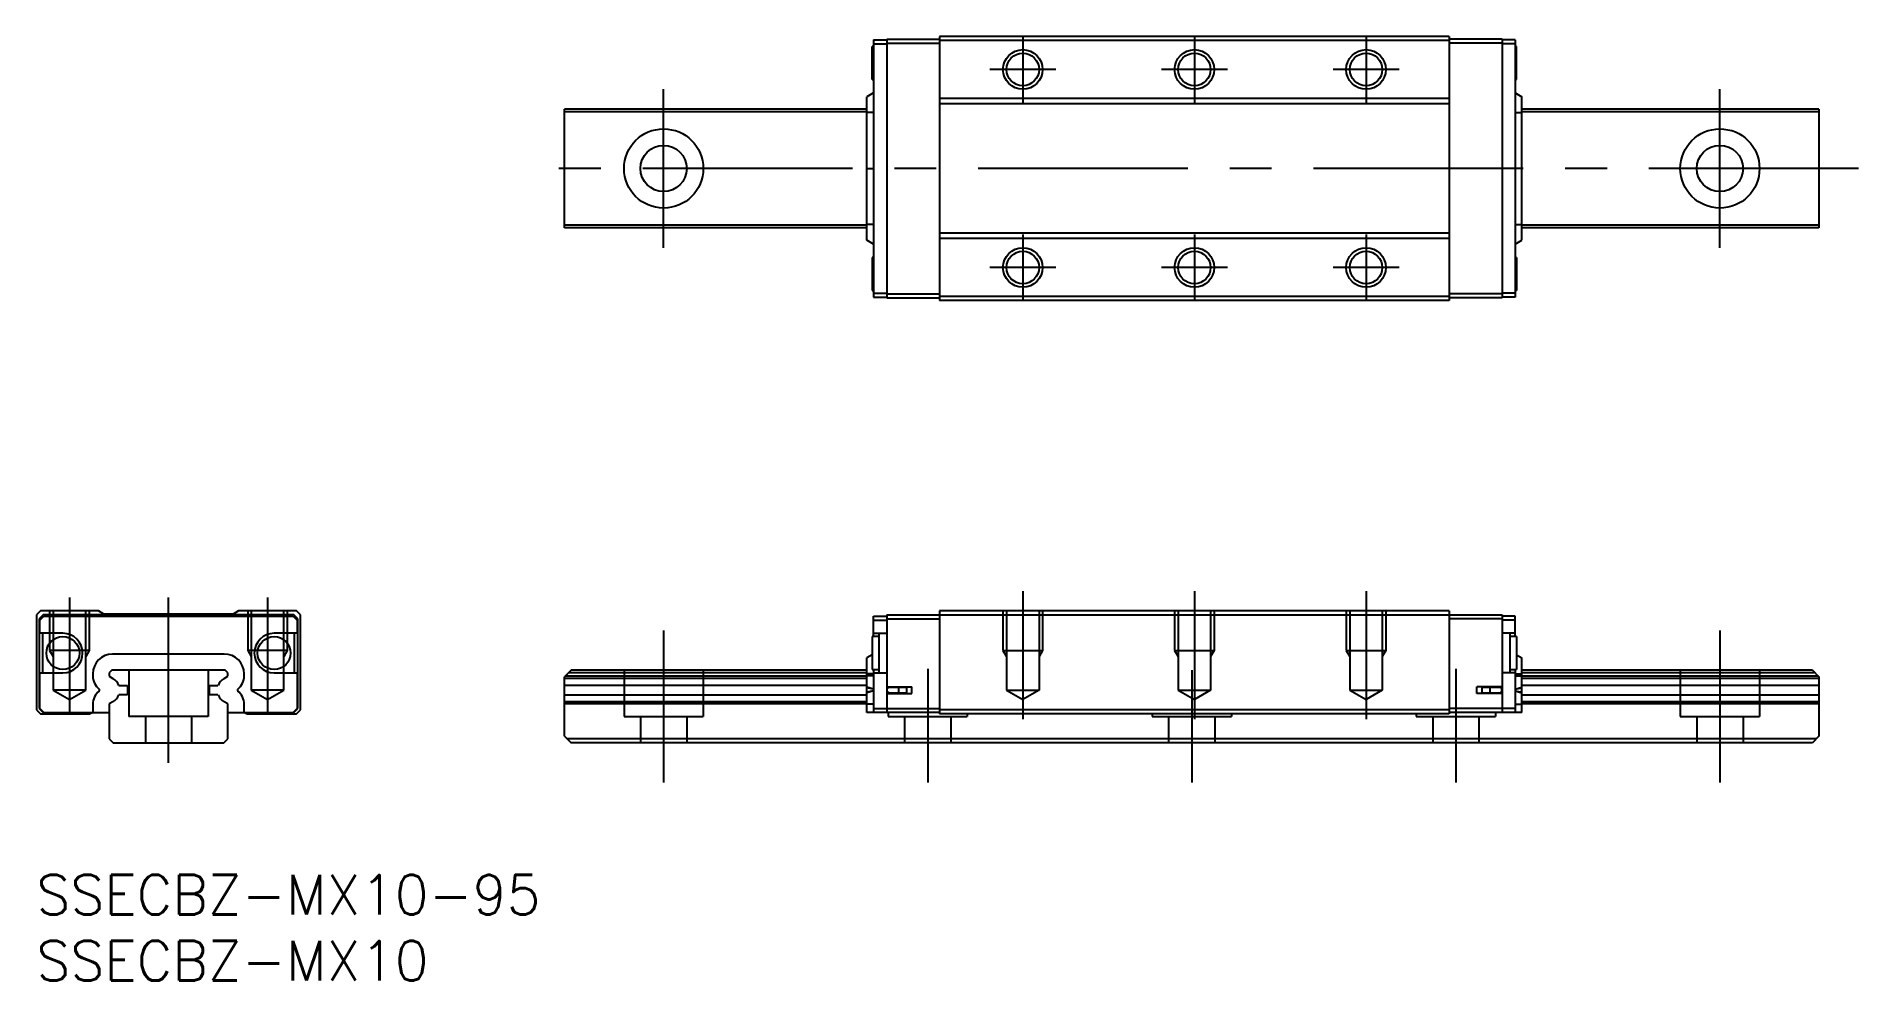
# Model space of a CAD drawing. Extents: x 0 to 138, y -8 to 64.
import ezdxf

# ---------------------------------------------------------------- set-up
doc = ezdxf.new("R2010")
doc.units = 0
doc.header["$LTSCALE"] = 0.5
doc.linetypes.add('CENTER', pattern=[50.8, 31.75, -6.35, 6.35, -6.35])
doc.linetypes.add('DASHED', pattern=[19.05, 12.7, -6.35])
for name, color, linetype in [('MSM_CENTER', 1, 'CENTER'), ('MSM_CONTINUOUS', 7, 'CONTINUOUS'), ('MSM_DASHED', 4, 'DASHED'), ('MSM_NARROW', 5, 'CONTINUOUS'), ('MSM_PART_NUMBER', 7, 'CONTINUOUS')]:
    doc.layers.add(name, color=color, linetype=linetype)
doc.styles.get("Standard").update_dxf_attribs({"font": 'txt.shx', "height": 3, "bigfont": 'bigfont.shx'})

# ---------------------------------------------------------------- blocks, each defined once
blk = doc.blocks.new('*U2')
at = {"layer": 'MSM_PART_NUMBER'}
blk.add_text('SSECBZ-MX10-95', height=3, dxfattribs=at).set_placement((0, -3))
blk = doc.blocks.new('*U3')
at = {"layer": 'MSM_PART_NUMBER'}
blk.add_text('SSECBZ-MX10', height=3, dxfattribs=at).set_placement((0, -8))

msp = doc.modelspace()

# ---------------------------------------------------------------- linework, layer by layer
at = {"layer": 'MSM_CENTER'}
for p, q in [((74.7, 63.5), (74.7, 58.5)), ((87.7, 63.5), (87.7, 58.5)), ((100.7, 63.5), (100.7, 58.5)), ((77.2, 61), (72.2, 61)), ((90.2, 61), (85.2, 61)), ((103.2, 61), (98.2, 61)), ((47.5, 47.5), (47.5, 59.5)), ((127.5, 47.5), (127.5, 59.5)), ((138, 53.5), (37, 53.5)), ((74.7, 48.5), (74.7, 43.5)), ((87.7, 48.5), (87.7, 43.5)), ((100.7, 48.5), (100.7, 43.5)), ((77.2, 46), (72.2, 46)), ((90.2, 46), (85.2, 46)), ((103.2, 46), (98.2, 46)), ((2.5, 21), (2.5, 12.29)), ((10, 8.5), (10, 21)), ((17.5, 21), (17.5, 12.29)), ((74.7, 21.5), (74.7, 11.79)), ((87.7, 21.5), (87.7, 11.79)), ((100.7, 21.5), (100.7, 11.79)), ((47.5, 18.5), (47.5, 7)), ((127.5, 18.5), (127.5, 7)), ((67.5, 15.6), (67.5, 7)), ((87.5, 15.5), (87.5, 7)), ((107.5, 15.6), (107.5, 7))]:
    msp.add_line(p, q, dxfattribs=at)
at = {"layer": 'MSM_CONTINUOUS'}
for p, q in [((68.4, 63.5), (68.4, 43.5)), ((107, 63.5), (68.4, 63.5)), ((107, 63.5), (107, 43.5)), ((63.3, 60.25), (63.3, 62.75)), ((63.4, 62.75), (63.3, 62.75)), ((63.4, 63.25), (63.4, 43.75)), ((63.4, 63.25), (64.4, 63.25)), ((63.4, 62.95), (64.4, 62.95)), ((64.4, 63.3), (68.4, 63.3)), ((64.4, 63.3), (64.4, 43.7)), ((64.4, 63), (68.4, 63)), ((107, 63.2), (68.4, 63.2)), ((111, 63.3), (107, 63.3)), ((111, 63), (107, 63)), ((111, 63.3), (111, 43.7)), ((112, 63.25), (111, 63.25)), ((112, 62.95), (111, 62.95)), ((112, 63.25), (112, 43.75)), ((112.1, 62.75), (112, 62.75)), ((112.1, 60.25), (112.1, 62.75)), ((63.3, 60.25), (63.4, 60.25)), ((112, 60.25), (112.1, 60.25)), ((40, 49), (40, 58)), ((62.9, 58), (40, 58)), ((63.4, 59.23), (62.9, 58.93)), ((62.9, 48.07), (62.9, 58.93)), ((107, 58.8), (68.4, 58.8)), ((107, 58.4), (68.4, 58.4)), ((112, 59.23), (112.5, 58.93)), ((112.5, 48.07), (112.5, 58.93)), ((135, 58), (112.5, 58)), ((135, 58), (135, 49)), ((62.9, 57.8), (40, 57.8)), ((63.4, 57.73), (62.9, 57.73)), ((112, 57.73), (112.5, 57.73)), ((135, 57.8), (112.5, 57.8)), ((62.9, 53.5), (63.4, 53.5)), ((112.5, 53.5), (112, 53.5)), ((62.9, 49.2), (40, 49.2)), ((62.9, 49), (40, 49)), ((63.4, 49.27), (62.9, 49.27)), ((107, 48.6), (68.4, 48.6)), ((112, 49.27), (112.5, 49.27)), ((135, 49.2), (112.5, 49.2)), ((135, 49), (112.5, 49)), ((63.4, 47.77), (62.9, 48.07)), ((107, 48.2), (68.4, 48.2)), ((112, 47.77), (112.5, 48.07)), ((63.4, 46.75), (63.3, 46.75)), ((63.3, 46.75), (63.3, 44.25)), ((112.1, 46.75), (112, 46.75)), ((112.1, 46.75), (112.1, 44.25)), ((63.3, 44.25), (63.4, 44.25)), ((112, 44.25), (112.1, 44.25)), ((63.4, 44.05), (64.4, 44.05)), ((63.4, 43.75), (64.4, 43.75)), ((64.4, 44), (68.4, 44)), ((64.4, 43.7), (68.4, 43.7)), ((107, 43.8), (68.4, 43.8)), ((107, 43.5), (68.4, 43.5)), ((111, 44), (107, 44)), ((111, 43.7), (107, 43.7)), ((112, 44.05), (111, 44.05)), ((112, 43.75), (111, 43.75)), ((0.3, 20), (0, 19.7)), ((0, 19.7), (0, 12.5)), ((0.5, 19.7), (0.2, 19.4)), ((0.2, 19.4), (0.2, 12.6)), ((0.25, 19.3), (0.55, 19.6)), ((4.7, 20), (0.3, 20)), ((19.5, 19.7), (0.5, 19.7)), ((0.55, 19.6), (19.45, 19.6)), ((5.1, 19.75), (4.7, 20)), ((14.9, 19.75), (5.1, 19.75)), ((15.3, 20), (14.9, 19.75)), ((19.7, 20), (15.3, 20)), ((19.45, 19.6), (19.75, 19.3)), ((19.8, 19.4), (19.5, 19.7)), ((20, 19.7), (19.7, 20)), ((19.8, 12.6), (19.8, 19.4)), ((20, 12.5), (20, 19.7)), ((63.4, 19.6), (64.4, 19.6)), ((63.4, 18.05), (63.4, 19.6)), ((64.4, 19.7), (111, 19.7)), ((64.4, 19.7), (64.4, 12.3)), ((64.4, 19.4), (68.4, 19.4)), ((107, 20), (68.4, 20)), ((68.4, 20), (68.4, 12.2)), ((107, 20), (107, 12.2)), ((111, 19.4), (107, 19.4)), ((111, 19.7), (111, 12.3)), ((112, 19.6), (111, 19.6)), ((112, 18.05), (112, 19.6)), ((0.25, 18.3), (0.25, 19.3)), ((2, 18.3), (0.25, 18.3)), ((0.45, 18.3), (0.45, 15.3)), ((19.75, 18.3), (18, 18.3)), ((19.55, 15.3), (19.55, 18.3)), ((19.75, 19.3), (19.75, 18.3)), ((63.3, 18.05), (63.3, 15.55)), ((63.8, 18.05), (63.3, 18.05)), ((63.4, 19.3), (64.4, 19.3)), ((63.4, 18.3), (64.4, 18.3)), ((63.8, 18.3), (63.8, 15.3)), ((112, 19.3), (111, 19.3)), ((112, 18.3), (111, 18.3)), ((111.6, 18.3), (111.6, 15.3)), ((112.1, 18.05), (111.6, 18.05)), ((112.1, 18.05), (112.1, 15.55)), ((14.23, 16.73), (5.77, 16.73)), ((63.3, 16.67), (62.9, 16.43)), ((112.1, 16.67), (112.5, 16.43)), ((0.25, 15.3), (2, 15.3)), ((0.25, 12.6), (0.25, 15.3)), ((4.27, 15.23), (4.27, 15.08)), ((5.7, 15.5), (5.5, 15.3)), ((5.5, 15.3), (5.5, 15.04)), ((14.3, 15.5), (5.7, 15.5)), ((14.5, 15.3), (14.3, 15.5)), ((14.5, 15.04), (14.5, 15.3)), ((15.73, 15.08), (15.73, 15.23)), ((18, 15.3), (19.75, 15.3)), ((19.75, 15.3), (19.75, 12.6)), ((40.5, 15.5), (40, 15)), ((62.9, 15.3), (40.3, 15.3)), ((62.9, 15.5), (40.5, 15.5)), ((62.9, 12.3), (62.9, 16.43)), ((63.4, 15.23), (62.9, 15.23)), ((63.3, 15.55), (63.8, 15.55)), ((63.4, 15.55), (63.4, 12.3)), ((63.4, 15.3), (64.4, 15.3)), ((112, 15.3), (111, 15.3)), ((111.6, 15.55), (112.1, 15.55)), ((112, 15.55), (112, 12.3)), ((112, 15.23), (112.5, 15.23)), ((112.5, 12.3), (112.5, 16.43)), ((134.5, 15.5), (112.5, 15.5)), ((134.7, 15.3), (112.5, 15.3)), ((134.5, 15.5), (135, 15)), ((5.5, 15.04), (5.78, 14.88)), ((6.25, 14.35), (6.9, 14.35)), ((6.9, 14.35), (6.9, 13.65)), ((13.1, 13.65), (13.1, 14.35)), ((13.1, 14.35), (13.75, 14.35)), ((14.22, 14.88), (14.5, 15.04)), ((40, 10.5), (40, 15)), ((62.9, 14.88), (40, 14.88)), ((62.9, 14.35), (40, 14.35)), ((62.9, 15.04), (40.04, 15.04)), ((63.4, 15.08), (62.9, 15.08)), ((63.4, 14.07), (62.9, 14.22)), ((63.4, 14.07), (62.9, 14.17)), ((63.4, 13.93), (62.9, 13.78)), ((63.4, 13.93), (62.9, 13.83)), ((64.4, 14.25), (66.3, 14.25)), ((65.9, 14.2), (64.6, 14.2)), ((64.9, 14.2), (64.9, 14.25)), ((65.23, 14.2), (65.23, 14.25)), ((65.3, 14.2), (65.3, 13.8)), ((65.9, 14.2), (65.9, 13.8)), ((66.3, 13.75), (66.3, 14.25)), ((111, 14.25), (109.1, 14.25)), ((109.1, 13.75), (109.1, 14.25)), ((110.8, 14.2), (109.5, 14.2)), ((109.5, 13.8), (109.5, 14.2)), ((110.1, 13.8), (110.1, 14.2)), ((110.17, 14.2), (110.17, 14.25)), ((110.5, 14.2), (110.5, 14.25)), ((112, 15.08), (112.5, 15.08)), ((112, 14.07), (112.5, 14.22)), ((112, 14.07), (112.5, 14.17)), ((112, 13.93), (112.5, 13.78)), ((112, 13.93), (112.5, 13.83)), ((134.96, 15.04), (112.5, 15.04)), ((135, 14.88), (112.5, 14.88)), ((135, 14.35), (112.5, 14.35)), ((135, 15), (135, 10.5)), ((0, 12.5), (0.3, 12.2)), ((0.2, 12.6), (0.5, 12.3)), ((0.55, 12.3), (0.25, 12.6)), ((4.27, 12.92), (4.27, 12.3)), ((5.78, 13.12), (5.5, 12.96)), ((5.5, 12.96), (5.5, 10.3)), ((6.9, 13.65), (6.25, 13.65)), ((13.75, 13.65), (13.1, 13.65)), ((14.5, 12.96), (14.22, 13.12)), ((14.5, 10.3), (14.5, 12.96)), ((15.73, 12.3), (15.73, 12.92)), ((19.75, 12.6), (19.45, 12.3)), ((19.5, 12.3), (19.8, 12.6)), ((19.7, 12.2), (20, 12.5)), ((40, 13.65), (62.9, 13.65)), ((62.9, 13.12), (40, 13.12)), ((62.9, 12.96), (40, 12.96)), ((63.4, 12.92), (62.9, 12.92)), ((63.4, 12.6), (68.4, 12.6)), ((64.4, 13.75), (66.3, 13.75)), ((64.6, 13.8), (65.9, 13.8)), ((64.9, 13.75), (64.9, 13.8)), ((65.23, 13.75), (65.23, 13.8)), ((107, 12.5), (68.4, 12.5)), ((112, 12.6), (107, 12.6)), ((111, 13.75), (109.1, 13.75)), ((109.5, 13.8), (110.8, 13.8)), ((110.17, 13.75), (110.17, 13.8)), ((110.5, 13.75), (110.5, 13.8)), ((112, 12.92), (112.5, 12.92)), ((112.5, 13.65), (135, 13.65)), ((135, 13.12), (112.5, 13.12)), ((135, 12.96), (112.5, 12.96)), ((0.3, 12.2), (4.03, 12.2)), ((0.5, 12.3), (5.5, 12.3)), ((4.03, 12.2), (4.24, 12.3)), ((14.5, 12.3), (19.5, 12.3)), ((15.76, 12.3), (15.97, 12.2)), ((15.97, 12.2), (19.7, 12.2)), ((68.4, 12.3), (62.9, 12.3)), ((107, 12.2), (68.4, 12.2)), ((112.5, 12.3), (107, 12.3)), ((5.5, 10.3), (5.8, 10)), ((5.8, 10), (14.2, 10)), ((14.2, 10), (14.5, 10.3)), ((40, 10.5), (40.5, 10)), ((134.8, 10.3), (40.2, 10.3)), ((134.5, 10), (40.5, 10)), ((135, 10.5), (134.5, 10))]:
    msp.add_line(p, q, dxfattribs=at)
for centre, radius in [((74.7, 61), 1.23), ((87.7, 61), 1.23), ((100.7, 61), 1.23), ((47.5, 53.5), 3), ((47.5, 53.5), 1.75), ((127.5, 53.5), 3), ((127.5, 53.5), 1.75), ((74.7, 46), 1.23), ((87.7, 46), 1.23), ((100.7, 46), 1.23), ((2, 16.8), 1.25), ((18, 16.8), 1.25)]:
    msp.add_circle(centre, radius, dxfattribs=at)
for centre, radius, start, end in [((2, 16.8), 1.5, 270, 90), ((18, 16.8), 1.5, 90, 270), ((5.77, 15.23), 1.5, 90, 180), ((14.23, 15.23), 1.5, 0, 90), ((5.57, 15.08), 1.3, 180, 230.7306), ((5.57, 12.92), 1.3, 129.2694, 180), ((4.68, 14), 0.1, 309.2694, 50.7306), ((5.23, 13.93), 1.1, 22.4464, 60.0031), ((14.77, 13.93), 1.1, 119.9969, 157.5536), ((15.32, 14), 0.1, 129.2694, 230.7306), ((14.43, 15.08), 1.3, 309.2694, 0), ((14.43, 12.92), 1.3, 0, 50.7306), ((64.6, 14), 0.2, 90, 270), ((110.8, 14), 0.2, 270, 90), ((5.23, 14.07), 1.1, 299.9969, 337.5536), ((14.77, 14.07), 1.1, 202.4464, 240.0031)]:
    msp.add_arc(centre, radius, start, end, dxfattribs=at)
at = {"layer": 'MSM_DASHED'}
for p, q in [((1, 20), (1, 17)), ((1.27, 20), (1.27, 14)), ((3.73, 14), (3.73, 20)), ((4, 20), (4, 17)), ((16, 20), (16, 17)), ((16.27, 20), (16.27, 14)), ((18.73, 14), (18.73, 20)), ((19, 20), (19, 17)), ((73.2, 20), (73.2, 17)), ((73.47, 20), (73.47, 14)), ((75.93, 20), (75.93, 14)), ((76.2, 20), (76.2, 17)), ((86.2, 20), (86.2, 17)), ((86.47, 20), (86.47, 14)), ((88.93, 20), (88.93, 14)), ((89.2, 20), (89.2, 17)), ((99.2, 20), (99.2, 17)), ((99.47, 20), (99.47, 14)), ((101.93, 20), (101.93, 14)), ((102.2, 20), (102.2, 17)), ((1, 17), (1.27, 16.53)), ((4, 17), (1, 17)), ((4, 17), (3.73, 16.53)), ((16, 17), (16.27, 16.53)), ((19, 17), (16, 17)), ((19, 17), (18.73, 16.53)), ((73.2, 17), (73.47, 16.53)), ((73.2, 17), (76.2, 17)), ((76.2, 17), (75.93, 16.53)), ((86.2, 17), (86.47, 16.53)), ((86.2, 17), (89.2, 17)), ((89.2, 17), (88.93, 16.53)), ((99.2, 17), (99.47, 16.53)), ((99.2, 17), (102.2, 17)), ((102.2, 17), (101.93, 16.53)), ((7, 15.5), (7, 12)), ((13, 15.5), (13, 12)), ((44.5, 15.5), (44.5, 12)), ((50.5, 15.5), (50.5, 12)), ((124.5, 15.5), (124.5, 12)), ((130.5, 15.5), (130.5, 12)), ((1.27, 14), (2.5, 13.29)), ((3.73, 14), (1.27, 14)), ((2.5, 13.29), (3.73, 14)), ((16.27, 14), (17.5, 13.29)), ((18.73, 14), (16.27, 14)), ((17.5, 13.29), (18.73, 14)), ((73.47, 14), (75.93, 14)), ((73.47, 14), (74.7, 13.29)), ((75.93, 14), (74.7, 13.29)), ((86.47, 14), (88.93, 14)), ((86.47, 14), (87.7, 13.29)), ((88.93, 14), (87.7, 13.29)), ((99.47, 14), (101.93, 14)), ((99.47, 14), (100.7, 13.29)), ((101.93, 14), (100.7, 13.29)), ((13, 12), (7, 12)), ((8.25, 12), (8.25, 10)), ((11.75, 12), (11.75, 10)), ((44.5, 12), (50.5, 12)), ((45.75, 12), (45.75, 10)), ((49.25, 12), (49.25, 10)), ((64.5, 12.3), (64.5, 12)), ((64.5, 12), (70.5, 12)), ((65.75, 12), (65.75, 10)), ((69.25, 12), (69.25, 10)), ((70.5, 12.2), (70.5, 12)), ((84.5, 12.2), (84.5, 12)), ((84.5, 12), (90.5, 12)), ((85.75, 12), (85.75, 10)), ((89.25, 12), (89.25, 10)), ((90.5, 12.2), (90.5, 12)), ((104.5, 12.2), (104.5, 12)), ((104.5, 12), (110.5, 12)), ((105.75, 12), (105.75, 10)), ((109.25, 12), (109.25, 10)), ((110.5, 12.3), (110.5, 12)), ((124.5, 12), (130.5, 12)), ((125.75, 12), (125.75, 10)), ((129.25, 12), (129.25, 10))]:
    msp.add_line(p, q, dxfattribs=at)
at = {"layer": 'MSM_NARROW'}
for centre in [(74.7, 61), (87.7, 61), (100.7, 61), (74.7, 46), (87.7, 46), (100.7, 46)]:
    msp.add_circle(centre, 1.5, dxfattribs=at)

# ---------------------------------------------------------------- block references
at = {"layer": 'MSM_CONTINUOUS'}
for name in ['*U2', '*U3']:
    msp.add_blockref(name, (0, 0), dxfattribs=at)

doc.saveas('drawing.dxf')
